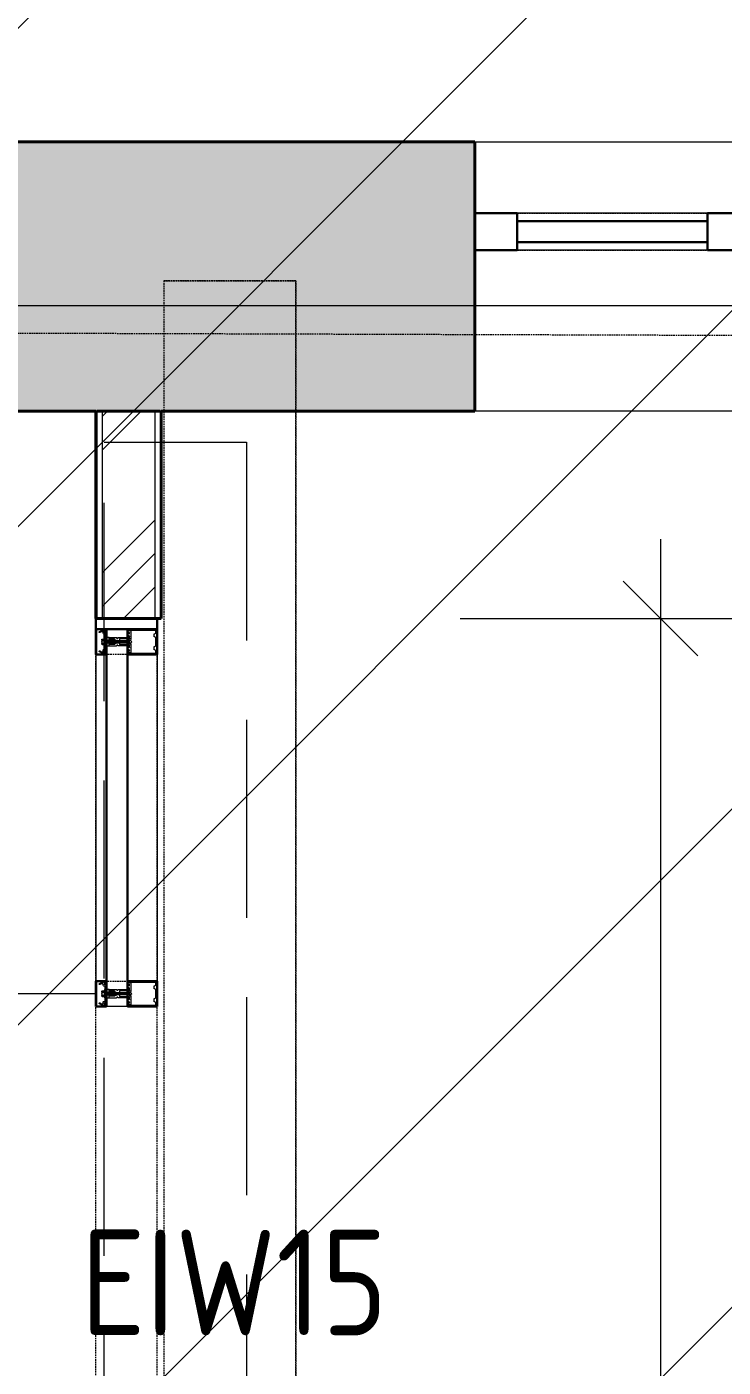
# Model space of a CAD drawing. Header units: millimetres. Extents: x -269164 to 430575, y -569542 to 36130.
# Drawn here: x 200067 to 201385, y -419374 to -416838 of the extents above; entities that cross this region are included whole.
import ezdxf

# ---------------------------------------------------------------- set-up
doc = ezdxf.new("R2010")
doc.units = ezdxf.units.MM
for name, pattern in [('ADSK_Линия сетки', [25, 20, -2.5, 0, -2.5]), ('ADSK_Сверху', [4.5, 3, -1.5]), ('GOST2.303 4', [7, 5, -2, 0])]:
    doc.linetypes.add(name, pattern=pattern)
for name, color, linetype, lineweight in [('Витраж', 7, 'Continuous', 18), ('Двери', 7, 'Continuous', 18), ('Каркас', 7, 'Continuous', 18), ('Марки', 7, 'Continuous', 20), ('Оси', 7, 'Continuous', 9), ('Панели витража', 7, 'Continuous', 18), ('Перекрытие', 7, 'Continuous', 18), ('Размеры', 7, 'Continuous', 9), ('Стены внутренние', 7, 'Continuous', 18), ('Стены наружные', 7, 'Continuous', 18), ('Стены штриховка', 7, 'Continuous', 18), ('Узлы', 7, 'Continuous', 18)]:
    doc.layers.add(name, color=color, linetype=linetype, lineweight=lineweight)
doc.styles.add('GOST Common', font='GOST_Common.ttf', dxfattribs={"width": 0.9, "height": 200})
doc.styles.add('GOST Common_1', font='GOST_Common.ttf', dxfattribs={"width": 0.9, "height": 350})
doc.dimstyles.new('ADSK_Основной_2_мм_Округление_до_1_мм', dxfattribs={"dimscale": 304.8, "dimtxt": 201.142999, "dimasz": 0.463911, "dimexe": 0.492126, "dimexo": 0.492126, "dimgap": 0.098425, "dimtad": 1, "dimdec": 0, "dimdsep": 46, "dimtxsty": 'GOST Common', "dimblk1": 'OBLIQUE', "dimblk2": 'OBLIQUE', "dimsah": 1, "dimcen": 0.09, "dimdle": 0.492126, "dimazin": 2, "dimtfac": 1, "dimtdec": 4, "dimtix": 1, "dimtmove": 0, "dimatfit": 3, "dimfxl": 1, "dimtvp": 1, "dimtolj": 1, "dimtzin": 0, "dimlwd": 20, "dimlwe": 20, "dimarcsym": 2})

# ---------------------------------------------------------------- blocks, each defined once
blk = doc.blocks.new('Прямоугольный импост - 70х20_60мм-1236812-03 План 3-го этажа маркировочный')
at = {"layer": 'Витраж', "color": 253, "linetype": 'ADSK_Сверху', "true_color": 0xaaaaaa}
for p, q in [((0, 35), (-80, 35)), ((0, -35), (0, 35)), ((-80, -35), (0, -35))]:
    blk.add_line(p, q, dxfattribs=at)
blk = doc.blocks.new('Прямоугольный импост - 70х20_60мм-1225113-03 План 3-го этажа маркировочный')
at = {"layer": 'Витраж', "color": 253, "linetype": 'ADSK_Сверху', "true_color": 0xaaaaaa}
for p, q in [((41024.1, 2434.5), (40994.1, 2434.5)), ((41464.1, 2434.5), (41384.1, 2434.5)), ((41464.1, 2364.5), (41464.1, 2434.5)), ((41024.1, 2364.5), (40994.1, 2364.5)), ((41464.1, 2364.5), (41384.1, 2364.5))]:
    blk.add_line(p, q, dxfattribs=at)
blk = doc.blocks.new('Прямоугольный импост - 70х60мм-1236807-03 План 3-го этажа маркировочный')
at = {"layer": 'Витраж', "color": 253, "linetype": 'ADSK_Сверху', "true_color": 0xaaaaaa}
for p, q in [((-30, 35), (30, 35)), ((30, -35), (-30, -35))]:
    blk.add_line(p, q, dxfattribs=at)
blk = doc.blocks.new('Прямоугольный импост - 70х60мм-1225009-03 План 3-го этажа маркировочный')
at = {"layer": 'Витраж', "color": 253, "linetype": 'ADSK_Сверху', "true_color": 0xaaaaaa}
for p, q in [((41024.1, 2434.5), (41024.1, 2364.5)), ((41384.1, 2434.5), (41024.1, 2434.5)), ((41384.1, 2364.5), (41384.1, 2434.5)), ((41384.1, 2364.5), (41024.1, 2364.5))]:
    blk.add_line(p, q, dxfattribs=at)
blk = doc.blocks.new('Прямоугольный импост - Зазор 20х116мм-2336938-03 План 3-го этажа маркировочный')
at = {"layer": 'Витраж', "color": 253, "linetype": 'ADSK_Сверху', "true_color": 0xaaaaaa}
for p, q in [((22014.7, 11930.5), (22014.7, 11954.5)), ((22130.7, 11930.5), (22130.7, 11954.5)), ((22014.7, 10034.5), (22014.7, 10058.5)), ((22130.7, 10034.5), (22130.7, 10058.5))]:
    blk.add_line(p, q, dxfattribs=at)
blk = doc.blocks.new('Системная панель - ADSK_Cтеклопакет_40мм-2336941-03 План 3-го этажа маркировочный')
at = {"layer": 'Панели витража', "color": 253, "linetype": 'ADSK_Сверху', "true_color": 0xaaaaaa}
for p, q in [((-936, 20), (-959.8125, 20)), ((-959.8125, -20), (-959.8125, 20)), ((959.8125, 20), (936, 20)), ((959.8125, 20), (959.8125, -20)), ((-959.8125, -20), (-936, -20)), ((936, -20), (959.8125, -20))]:
    blk.add_line(p, q, dxfattribs=at)
blk = doc.blocks.new('Системная панель - ADSK_Cтеклопакет_40мм-1859002-03 План 3-го этажа маркировочный')
at = {"layer": 'Панели витража', "color": 253, "linetype": 'ADSK_Сверху', "true_color": 0xaaaaaa}
for p, q in [((-309, 20), (-332.8125, 20)), ((-332.8125, -20), (-332.8125, 20)), ((332.8125, 20), (309, 20)), ((332.8125, 20), (332.8125, -20)), ((-332.8125, -20), (-309, -20)), ((309, -20), (332.8125, -20))]:
    blk.add_line(p, q, dxfattribs=at)
blk = doc.blocks.new('Прямоугольный импост - 48х116мм простой-2336940-03 План 3-го этажа маркировочный')
at = {"layer": 'Витраж', "color": 253, "linetype": 'ADSK_Сверху', "true_color": 0xaaaaaa}
for p, q in [((22130.7, 11930.5), (22014.7, 11930.5)), ((22014.7, 10058.5), (22014.7, 11930.5)), ((22130.7, 10058.5), (22130.7, 11930.5)), ((22014.7, 10058.5), (22130.7, 10058.5))]:
    blk.add_line(p, q, dxfattribs=at)
blk = doc.blocks.new('Прямоугольный импост - 48х116мм-1857750-03 План 3-го этажа маркировочный')
at = {"layer": 'Витраж', "color": 253, "linetype": 'ADSK_Сверху', "true_color": 0xaaaaaa}
for p, q in [((-24, 76), (24, 76)), ((24, -40), (-24, -40))]:
    blk.add_line(p, q, dxfattribs=at)
blk = doc.blocks.new('Прямоугольный импост - 48х116мм простой-1856224-03 План 3-го этажа маркировочный')
at = {"layer": 'Витраж', "color": 253, "linetype": 'ADSK_Сверху', "true_color": 0xaaaaaa}
for p, q in [((22130.7, 12596.5), (22014.7, 12596.5)), ((22014.7, 11978.5), (22014.7, 12596.5)), ((22130.7, 11978.5), (22130.7, 12596.5)), ((22014.7, 11978.5), (22130.7, 11978.5))]:
    blk.add_line(p, q, dxfattribs=at)
blk = doc.blocks.new('Системная панель - ADSK_Cтеклопакет_40мм-1857743-03 План 3-го этажа маркировочный')
at = {"layer": 'Панели витража', "color": 253, "linetype": 'ADSK_Сверху', "true_color": 0xaaaaaa}
for p, q in [((11.90625, 20), (-11.90625, 20)), ((-11.90625, -20), (-11.90625, 20)), ((11.90625, 20), (11.90625, -20)), ((-11.90625, -20), (11.90625, -20))]:
    blk.add_line(p, q, dxfattribs=at)
blk = doc.blocks.new('Прямоугольный импост - Зазор 20х116мм-1859007-03 План 3-го этажа маркировочный')
at = {"layer": 'Витраж', "color": 253, "linetype": 'ADSK_Сверху', "true_color": 0xaaaaaa}
for p, q in [((22014.7, 12596.5), (22014.7, 12620.5)), ((22130.7, 12596.5), (22130.7, 12620.5)), ((22014.7, 11954.5), (22014.7, 11978.5)), ((22130.7, 11954.5), (22130.7, 11978.5))]:
    blk.add_line(p, q, dxfattribs=at)
blk = doc.blocks.new('Прямоугольный импост - 48х116мм-V4-03 План 3-го этажа маркировочный')
at = {"layer": 'Витраж', "color": 253, "linetype": 'ADSK_Сверху', "true_color": 0xaaaaaa}
for p, q in [((-24, 76), (24, 76)), ((24, 76), (24, 20)), ((24, -20), (24, -40)), ((24, -40), (-24, -40))]:
    blk.add_line(p, q, dxfattribs=at)
blk = doc.blocks.new('Прямоугольный импост - Зазор 20х116мм-1858187-03 План 3-го этажа маркировочный')
at = {"layer": 'Витраж', "color": 253, "linetype": 'ADSK_Сверху', "true_color": 0xaaaaaa}
for p, q in [((22034.7, 12644.5), (22014.7, 12644.5)), ((22014.7, 12620.5), (22014.7, 12644.5)), ((22130.7, 12644.5), (22074.7, 12644.5)), ((22130.7, 12620.5), (22130.7, 12644.5))]:
    blk.add_line(p, q, dxfattribs=at)
blk = doc.blocks.new('Прямоугольный импост - Зазор 20х116мм-1854068-03 План 3-го этажа маркировочный')
at = {"layer": 'Витраж', "color": 253, "linetype": 'ADSK_Сверху', "true_color": 0xaaaaaa}
for p, q in [((-20, 76), (0, 76)), ((0, 76), (0, -40)), ((0, -40), (-20, -40))]:
    blk.add_line(p, q, dxfattribs=at)
blk = doc.blocks.new('Системная панель - _AR_Стекло_40мм_привязка по центру-V59-03 План 3-го этажа маркировочный')
at = {"layer": 'Панели витража', "lineweight": 30}
for p, q in [((180, 20), (-180, 20)), ((-180, 20), (-180, -20)), ((180, -20), (180, 20)), ((-180, -20), (180, -20))]:
    blk.add_line(p, q, dxfattribs=at)
blk = doc.blocks.new('Прямоугольный импост - 70х40_60мм-V41-03 План 3-го этажа маркировочный')
at = {"layer": 'Витраж'}
for p, q in [((3738.5, 27378.6), (3738.5, 27738.6)), ((3808.5, 27378.6), (3808.5, 27738.6))]:
    blk.add_line(p, q, dxfattribs=at)
blk = doc.blocks.new('Прямоугольный импост - 70х20_60мм-V61-03 План 3-го этажа маркировочный')
at = {"layer": 'Витраж', "lineweight": 30}
for p, q in [((0, 35), (-80, 35)), ((-80, 35), (-80, -35)), ((0, -35), (0, 35)), ((-80, -35), (0, -35))]:
    blk.add_line(p, q, dxfattribs=at)
blk = doc.blocks.new('Прямоугольный импост - 70х60мм-V63-03 План 3-го этажа маркировочный')
at = {"layer": 'Витраж', "lineweight": 30}
for p, q in [((-30, 35), (30, 35)), ((-30, -35), (-30, 35)), ((30, 35), (30, -35)), ((30, -35), (-30, -35))]:
    blk.add_line(p, q, dxfattribs=at)
blk = doc.blocks.new('Системная панель - ADSK_Cтеклопакет_40мм-1856746-03 План 3-го этажа маркировочный')
at = {"layer": 'Панели витража', "lineweight": 30}
for p, q in [((332.8125, 20), (-332.8125, 20)), ((-332.8125, 20), (-332.8125, -20)), ((332.8125, -20), (332.8125, 20)), ((-332.8125, -20), (332.8125, -20))]:
    blk.add_line(p, q, dxfattribs=at)
blk = doc.blocks.new('Прямоугольный импост - 48х116мм-2336939-03 План 3-го этажа маркировочный')
at = {"layer": 'Витраж'}
for p, q in [((22014.7, 12596.5), (22014.7, 11978.5)), ((22130.7, 12596.5), (22130.7, 11978.5)), ((22074.7, 11930.5), (22034.7, 11930.5))]:
    blk.add_line(p, q, dxfattribs=at)
blk = doc.blocks.new('Прямоугольный импост - Зазор 20х116мм-1839981-03 План 3-го этажа маркировочный')
at = {"layer": 'Витраж', "lineweight": 30}
for p, q in [((-20, 76), (0, 76)), ((-20, -40), (-20, 76)), ((0, 76), (0, -40)), ((0, -40), (-20, -40))]:
    blk.add_line(p, q, dxfattribs=at)
blk = doc.blocks.new('Прямоугольный импост - 48х116-1503859-03 План 3-го этажа маркировочный')
at = {"layer": 'Узлы'}
for p, q in [((-24, 76.5), (-24, 20.5)), ((24, 76.5), (-24, 76.5)), ((24, 20.5), (24, 76.5)), ((-21.5, 23), (-21.5, 74)), ((-21.5, 74), (-16.6, 74)), ((-15.1, 72.4), (-15.1, 70.9)), ((-15.1, 70.9), (-9.2, 70.9)), ((-9.2, 70.9), (-9.2, 72.4)), ((-7.6, 74), (7.6, 74)), ((9.2, 72.4), (9.2, 70.9)), ((9.2, 70.9), (15.1, 70.9)), ((15.1, 70.9), (15.1, 72.4)), ((16.6, 74), (21.5, 74)), ((21.5, 74), (21.5, 23)), ((-21, 26.1), (-21, 23)), ((-4.1, 26.8), (-20.2, 26.8)), ((20.2, 26.8), (4.1, 26.8)), ((21, 23), (21, 26.1)), ((-24, 20.5), (-18.1, 20.5)), ((-21, 23), (-21.5, 23)), ((-17.2, 24.3), (-15.8, 24.3)), ((-15, 20.5), (-11.8, 20.5)), ((-11, 21.3), (-11, 23.5)), ((-10.5, 24.3), (-10.5, 22.4)), ((-10.2, 24.3), (-5.9, 24.3)), ((-9.7, 21.7), (-8, 21.7)), ((-8, 21.7), (-8, 2.5)), ((-8, -14.1), (-8, 0)), ((-7.7, 2.2), (-6.7, 2.2)), ((-6.7, 0.3), (-7.7, 0.3)), ((-6.4, 2), (-6.4, 0.6)), ((-5.4, 5.1), (-5.4, 22.8)), ((-3.5, 5.1), (-5.4, 5.1)), ((-5.1, 23.5), (-5.1, 21.3)), ((-4.3, 20.5), (-0.8, 20.5)), ((-2.6, 23.8), (-2.6, 25.3)), ((2.6, 23.8), (-2.6, 23.8)), ((-2.5, -1.3), (-1.1, 4.3)), ((-0.8, 20.5), (0, 21.3)), ((0, 21.3), (0.8, 20.5)), ((0.8, 20.5), (4.3, 20.5)), ((1.1, 4.3), (2.5, -1.3)), ((2.6, 25.3), (2.6, 23.8)), ((5.4, 5.1), (3.5, 5.1)), ((5.1, 21.3), (5.1, 23.5)), ((5.4, 22.8), (5.4, 5.1)), ((5.9, 24.3), (10.2, 24.3)), ((6.4, 0.6), (6.4, 2)), ((6.7, 2.2), (7.7, 2.2)), ((7.7, 0.3), (6.7, 0.3)), ((8, 2.5), (8, 21.7)), ((8, 21.7), (9.7, 21.7)), ((8, -14.1), (8, 0)), ((10.5, 22.4), (10.5, 24.3)), ((11, 23.5), (11, 21.3)), ((11.8, 20.5), (15, 20.5)), ((15.8, 24.3), (17.2, 24.3)), ((18.1, 20.5), (24, 20.5)), ((21.5, 23), (21, 23)), ((-24, -20), (-24, -24.7)), ((-21.4, -19.5), (-23.5, -19.5)), ((-18.3, -23.3), (-20.5, -23.3)), ((-5.7, -19.5), (-17.4, -19.5)), ((-14.5, -24), (-14.5, -22)), ((-14.5, -22), (-8.3, -22)), ((-8.3, -22), (-7.6, -22.7)), ((-6.9, -14.1), (-8, -14.1)), ((-0.4, -22.7), (-7.6, -22.7)), ((-6.9, -14.1), (-6.6, -14.5)), ((-6.6, -14.5), (-6.2, -14.1)), ((-6.2, -14.1), (-4.3, -14.1)), ((-5.3, -19.1), (-5.7, -19.5)), ((-5, -19.5), (-5.3, -19.1)), ((5, -19.5), (-5, -19.5)), ((-2.4, -0.9), (-4.9, -3.8)), ((-4.9, -3.8), (-4.9, -14.1)), ((-4.9, -3.8), (4.9, -3.8)), ((-4.3, -14.1), (-3.9, -14.5)), ((-3.9, -14.5), (-3.6, -14.1)), ((-3.6, -14.1), (-2.5, -14.1)), ((-2.5, -14.1), (-2.5, -1.1)), ((2.4, -0.9), (-2.4, -0.9)), ((-0.4, -22.7), (0, -22.3)), ((0, -22.3), (0.4, -22.7)), ((7.6, -22.7), (0.4, -22.7)), ((4.9, -3.8), (2.4, -0.9)), ((2.5, -1.3), (2.5, -14.1)), ((2.5, -14.1), (3.6, -14.1)), ((3.6, -14.1), (3.9, -14.5)), ((3.9, -14.5), (4.3, -14.1)), ((4.3, -14.1), (6.2, -14.1)), ((4.9, -3.8), (4.9, -14.1)), ((5.3, -19.1), (5, -19.5)), ((5.7, -19.5), (5.3, -19.1)), ((17.4, -19.5), (5.7, -19.5)), ((6.2, -14.1), (6.6, -14.5)), ((6.6, -14.5), (6.9, -14.1)), ((8, -14.1), (6.9, -14.1)), ((7.6, -22.7), (8.3, -22)), ((8.3, -22), (14.5, -22)), ((14.5, -22), (14.5, -24)), ((17, -22), (17, -21.8)), ((20.5, -23.3), (18.3, -23.3)), ((23.5, -19.5), (21.4, -19.5)), ((21.8, -21.8), (21.8, -22)), ((24, -24.7), (24, -20)), ((-24, -27.3), (-24, -39.5)), ((-24, -39.5), (24, -39.5)), ((-23.2, -25.5), (-22.2, -25.5)), ((-22.7, -38.2), (-22.7, -27.8)), ((-22.7, -27.8), (-22, -27.8)), ((-7.4, -38.2), (-22.7, -38.2)), ((-22, -25.7), (-22.5, -25.7)), ((-21.8, -28), (-19.1, -32.6)), ((-18.9, -28.9), (-18.9, -25.5)), ((-18.9, -25.5), (-16, -25.5)), ((-17.4, -31.6), (-18.9, -28.9)), ((0, -38), (-7.4, -38.2)), ((15.9, -38.2), (0, -38)), ((22.7, -38.2), (15.9, -38.2)), ((16, -25.5), (18.9, -25.5)), ((18.9, -28.9), (17.4, -31.6)), ((18.9, -25.5), (18.9, -28.9)), ((19.1, -32.6), (21.8, -28)), ((22.5, -25.7), (22, -25.7)), ((22, -27.8), (22.7, -27.8)), ((22.2, -25.5), (23.2, -25.5)), ((22.7, -27.8), (22.7, -38.2)), ((24, -39.5), (24, -27.3))]:
    blk.add_line(p, q, dxfattribs=at)
at = {"layer": 'Узлы', "lineweight": 9}
for p, q in [((0, 28.9), (-2.4, 26.5)), ((-2.4, 26.5), (-2.4, -0.9)), ((2.4, 26.5), (0, 28.9)), ((2.4, -0.9), (2.4, 26.5)), ((-8, -19.5), (-8, -14.1)), ((-6.3, -23.7), (-6.3, -22.7)), ((6.4, -23.7), (-6.3, -23.7)), ((-5.2, -27.2), (-5.2, -23.7)), ((-2.6, -27.2), (-2.6, -23.7)), ((-2.5, -14.1), (-2.5, -19.5)), ((2.5, -14.1), (2.5, -19.5)), ((2.6, -27.2), (2.6, -23.7)), ((5.2, -27.2), (5.2, -23.7)), ((6.4, -22.7), (6.4, -23.7)), ((8, -14.1), (8, -19.5)), ((-5.1, -27.3), (5.1, -27.3)), ((3.9, -28.1), (-3.9, -28.1))]:
    blk.add_line(p, q, dxfattribs=at)
at = {"layer": 'Узлы'}
for centre, radius, start, end in [((-16.6, 72.4), 1.52, 0, 90), ((-7.6, 72.4), 1.52, 90, 180), ((7.6, 72.4), 1.52, 0, 90), ((16.6, 72.4), 1.52, 90, 180), ((-20.2, 26.1), 0.762, 90, 180), ((-4.1, 25.3), 1.52, 360, 90), ((4.1, 25.3), 1.52, 90, 180), ((20.2, 26.1), 0.762, 0, 90), ((-17.2, 23), 1.27, 90, 180), ((-16.2, 22.8), 2.29, 180, 225.1897), ((-18.1, 20.9), 0.381, 270, 45.1897), ((-15.8, 23), 1.27, 0, 90), ((-15, 20.9), 0.381, 134.8103, 270), ((-16.9, 22.8), 2.29, 314.8103, 0), ((-11.8, 21.3), 0.762, 270, 0), ((-10.2, 23.5), 0.762, 90, 180), ((-9.7, 22.4), 0.762, 180, 270), ((-7.7, 2.5), 0.254, 180, 270), ((-7.7, 0), 0.254, 90, 180), ((-6.9, 22.8), 1.52, 360, 90), ((-6.7, 2), 0.254, 360, 90), ((-6.7, 0.6), 0.254, 270, 360), ((-5.9, 23.5), 0.762, 0, 90), ((-4.3, 21.3), 0.762, 180, 270), ((0, 4), 3.63, 17.5064, 162.4936), ((0, 4), 1.09, 15, 165), ((4.3, 21.3), 0.762, 270, 0), ((5.9, 23.5), 0.762, 90, 180), ((6.9, 22.8), 1.52, 90, 180), ((6.7, 2), 0.254, 90, 180), ((6.7, 0.6), 0.254, 180, 270), ((7.7, 2.5), 0.254, 270, 0), ((7.7, 0), 0.254, 0, 90), ((9.7, 22.4), 0.762, 270, 0), ((10.2, 23.5), 0.762, 0, 90), ((11.8, 21.3), 0.762, 180, 270), ((15.8, 23), 1.27, 90, 180), ((16.9, 22.8), 2.29, 180, 225.1897), ((15, 20.9), 0.381, 270, 45.1897), ((17.2, 23), 1.27, 0, 90), ((18.1, 20.9), 0.381, 134.8103, 270), ((16.2, 22.8), 2.29, 314.8103, 0), ((-23.5, -20), 0.508, 90, 180), ((-23.2, -24.7), 0.762, 180, 270), ((-19.5, -21.8), 2.29, 134.8103, 180), ((-20.5, -22), 1.27, 180, 270), ((-21.4, -19.9), 0.381, 314.8103, 90), ((-18.3, -22), 1.27, 270, 0), ((-17.4, -19.9), 0.381, 90, 225.1897), ((-19.3, -21.8), 2.29, 0, 45.1897), ((-16, -24), 1.52, 270, 0), ((16, -24), 1.52, 180, 270), ((19.3, -21.8), 2.29, 134.8103, 180), ((18.3, -22), 1.27, 180, 270), ((17.4, -19.9), 0.381, 314.8103, 90), ((20.5, -22), 1.27, 270, 0), ((21.4, -19.9), 0.381, 90, 225.1897), ((19.5, -21.8), 2.29, 0, 45.1897), ((23.2, -24.7), 0.762, 270, 0), ((23.5, -20), 0.508, 0, 90), ((-22.5, -27.3), 1.52, 90, 180), ((-22.2, -26.8), 1.27, 288.6629, 90), ((-22, -26.8), 1.02, 270, 90), ((-18.3, -32.1), 1.02, 210, 30), ((18.3, -32.1), 1.02, 150, 330), ((22.2, -26.8), 1.27, 90, 251.3371), ((22, -26.8), 1.02, 90, 270), ((22.5, -27.3), 1.52, 360, 90)]:
    blk.add_arc(centre, radius, start, end, dxfattribs=at)
at = {"layer": 'Узлы', "lineweight": 9}
for centre, radius, start, end in [((-3.9, -26.7), 1.38, 200.9416, 339.0732), ((0, -23.9), 4.19, 234.2873, 305.7127), ((3.9, -26.7), 1.38, 200.9416, 339.0732)]:
    blk.add_arc(centre, radius, start, end, dxfattribs=at)
blk = doc.blocks.new('Прямоугольный импост - 48х116мм-1856723-03 План 3-го этажа маркировочный')
at = {"layer": 'Витраж', "lineweight": 30}
for p, q in [((-24, 20), (-24, 76)), ((-24, 76), (24, 76)), ((24, 76), (24, 20)), ((-0.1875, 20), (-24, 20)), ((-0.1875, -20), (-0.1875, 20)), ((24, 20), (0.1875, 20)), ((0.1875, 20), (0.1875, -20)), ((-24, -40), (-24, -20)), ((-24, -20), (-0.1875, -20)), ((0.1875, -20), (24, -20)), ((24, -20), (24, -40)), ((24, -40), (-24, -40))]:
    blk.add_line(p, q, dxfattribs=at)
blk = doc.blocks.new('Системная панель - ADSK_Cтеклопакет_40мм-1856745-03 План 3-го этажа маркировочный')
at = {"layer": 'Панели витража', "lineweight": 30}
for p, q in [((11.90625, 20), (-11.90625, 20)), ((-11.90625, 20), (-11.90625, -20)), ((11.90625, -20), (11.90625, 20)), ((-11.90625, -20), (11.90625, -20))]:
    blk.add_line(p, q, dxfattribs=at)
blk = doc.blocks.new('Дверь-Витраж-Двойная-Витрина - Дв-6-2336945-03 План 3-го этажа маркировочный')
at = {"layer": 'Двери'}
for p, q in [((-959.8125, 40), (-959.8125, 1095.175)), ((959.8125, 40), (959.8125, 855.55))]:
    blk.add_line(p, q, dxfattribs=at)
for centre, radius, start, end in [((-959.8125, 15.55), 1079.625, 0, 90), ((959.8125, 15.55), 840, 90, 180)]:
    blk.add_arc(centre, radius, start, end, dxfattribs=at)
blk = doc.blocks.new('_Oblique')
at = {"color": 0, "linetype": 'ByBlock', "lineweight": -2}
blk.add_line((-0.5, -0.5), (0.5, 0.5), dxfattribs=at)
blk = doc.blocks.new('*D10017')
at = {"layer": 'Defpoints', "color": 0, "lineweight": 40, "transparency": 16777216}
for p in [(200737.6, -417957.5), (200737.6, -421557.5), (201266.7, -421557.5)]:
    blk.add_point(p, dxfattribs=at)
at = {"layer": 'Размеры', "color": 0, "lineweight": 20, "transparency": 16777216}
for p, q in [((201266.7, -417807.5), (201266.7, -421707.5)), ((200887.6, -417957.5), (201416.7, -417957.5)), ((200887.6, -421557.5), (201416.7, -421557.5))]:
    blk.add_line(p, q, dxfattribs=at)
at = {"layer": 'Размеры', "color": 0, "lineweight": 20, "transparency": 16777216, "xscale": 141.4, "yscale": 141.4, "zscale": 141.4}
for p, rotation in [((201266.7, -417957.5), 90), ((201266.7, -421557.5), 270)]:
    blk.add_blockref('_Oblique', p, dxfattribs=dict(at, rotation=rotation))
at = {"layer": 'Размеры', "color": 0, "lineweight": 20, "transparency": 16777216, "insert": (201136.7, -419757.5), "char_height": 200, "width": 605.475, "attachment_point": 5, "rotation": 90, "style": 'GOST Common'}
blk.add_mtext('\\A1;3600', dxfattribs=at)

msp = doc.modelspace()

# ---------------------------------------------------------------- hatches: boundary and pattern name
at = {"lineweight": 13, "true_color": 0x636466}
h = msp.add_hatch(dxfattribs=at)
h.set_pattern_fill('ANSI31', color=251, scale=210)
h.set_pattern_definition([(45, (-1914008.9, -109463.3), (-471.46345, 471.46345), [])])
h.paths.add_polyline_path([(234958.19, -379662.32), (191467.82, -379662.32), (191467.82, -437206.01), (234958.19, -437206.01)])
at = {"layer": 'Стены внутренние', "lineweight": 9}
h = msp.add_hatch(dxfattribs=at)
h.set_pattern_fill('FP_1', color=256, style=0, pattern_type=2)
h.set_pattern_definition([(45, (178182.9, -430621.92), (-179.605, 179.605), []), (45, (178246.4, -430621.92), (0, 359.2102), []), (45, (178119.4, -430621.92), (0, 359.2102), [])])
h.paths.add_polyline_path([(200209.63, -417957.45), (200309.63, -417957.45), (200309.63, -417565.29), (200209.63, -417565.29)])
at = {"layer": 'Стены наружные', "true_color": 0xc0c0c0}
h = msp.add_hatch(color=9, dxfattribs=at)
h.paths.add_polyline_path([(217434.81, -417565.29), (217434.81, -417055.29), (214011.72, -417055.29), (214011.72, -417565.29), (217310.94, -417565.29)])
h.paths.add_polyline_path([(211213.74, -417565.29), (212191.72, -417565.29), (212191.72, -417055.29), (211213.74, -417055.29), (211213.74, -417515.02)])
h.paths.add_polyline_path([(189394.22, -417565.29), (192475.81, -417565.29), (192475.81, -417055.29), (189014.22, -417055.29), (189014.22, -417619.04), (188533.6, -417614.66), (188533.59, -417995), (189394.22, -417999.04)])
h.paths.add_polyline_path([(200570.07, -417565.29), (200915.27, -417565.29), (200915.27, -417055.29), (199941.57, -417055.29), (199941.57, -417565.29)])
h.paths.add_polyline_path([(194295.81, -417565.29), (195329.77, -417565.29), (195329.77, -417055.29), (194295.81, -417055.29), (194295.81, -417395.29)])
h.paths.add_polyline_path([(198121.57, -417565.29), (198121.57, -417055.29), (197149.77, -417055.29), (197149.77, -417565.29), (197519.41, -417565.29)])
h.paths.add_polyline_path([(203754.31, -417565.29), (203754.31, -417055.29), (202735.27, -417055.29), (202735.27, -417565.29)])
h.paths.add_polyline_path([(208679.21, -417565.29), (209393.74, -417565.29), (209393.74, -417055.29), (208361.76, -417055.29), (208361.76, -417565.29)])
h.paths.add_polyline_path([(205574.31, -417565.29), (206541.76, -417565.29), (206541.76, -417055.29), (205574.31, -417055.29), (205574.31, -417424.29)])

# ---------------------------------------------------------------- linework, layer by layer
at = {"layer": 'Каркас', "color": 253, "linetype": 'ADSK_Сверху', "true_color": 0xaaaaaa}
for p, q in [((200576.38, -417318.21), (200326.38, -417318.21)), ((200326.38, -417318.21), (200326.38, -421557.69)), ((200576.38, -417318.21), (200576.38, -421558.35))]:
    msp.add_line(p, q, dxfattribs=at)
at = {"layer": 'Каркас', "color": 253, "linetype": 'ADSK_Сверху', "true_color": 0xb2b2b2}
for p, q in [((200326.38, -417318.21), (200576.38, -417318.21)), ((200326.38, -417318.21), (200326.38, -421557.69)), ((200576.38, -421558.35), (200576.38, -417318.21))]:
    msp.add_line(p, q, dxfattribs=at)
at = {"layer": 'Каркас', "color": 30, "linetype": 'GOST2.303 4', "ltscale": 75, "true_color": 0xf26722}
msp.add_lwpolyline([(200213.17, -417623.95), (200483.17, -417623.95), (200483.17, -421788.69), (200213.17, -421788.69), (200213.17, -417623.95)], dxfattribs=at)
at = {"layer": 'Оси', "linetype": 'ADSK_Линия сетки', "ltscale": 100}
msp.add_line((167096.68, -417365.13), (235324.62, -417365.13), dxfattribs=at)
at = {"layer": 'Перекрытие', "color": 9, "linetype": 'ADSK_Сверху', "true_color": 0xaad4d4}
msp.add_line((197776.38, -417410.22), (208861.96, -417444.29), dxfattribs=at)
at = {"layer": 'Стены внутренние', "lineweight": 40}
for p, q in [((200197.63, -417565.29), (200197.63, -417957.45)), ((200319.63, -417565.29), (200199.63, -417565.29)), ((200321.63, -417957.45), (200321.63, -417565.29)), ((200197.63, -417957.45), (200321.63, -417957.45))]:
    msp.add_line(p, q, dxfattribs=at)
at = {"layer": 'Стены внутренние', "color": 253, "linetype": 'ADSK_Сверху', "true_color": 0xaaaaaa}
for p, q in [((200197.63, -417957.45), (200197.63, -417977.45)), ((200197.63, -417957.45), (200313.63, -417957.45)), ((200313.63, -417977.45), (200313.63, -417957.45))]:
    msp.add_line(p, q, dxfattribs=at)
at = {"layer": 'Стены наружные', "lineweight": 40}
for p, q in [((200915.27, -417055.29), (199941.57, -417055.29)), ((200915.27, -417565.29), (200915.27, -417055.29)), ((199941.57, -417565.29), (200197.63, -417565.29)), ((200321.63, -417565.29), (200915.27, -417565.29))]:
    msp.add_line(p, q, dxfattribs=at)
at = {"layer": 'Стены наружные'}
for p, q in [((200915.27, -417055.29), (202735.27, -417055.29)), ((202735.27, -417565.29), (200915.27, -417565.29))]:
    msp.add_line(p, q, dxfattribs=at)
at = {"layer": 'Стены штриховка'}
for p, q in [((200199.63, -417565.29), (200197.63, -417565.29)), ((200199.63, -417565.29), (200199.63, -417957.45)), ((200209.63, -417565.29), (200209.63, -417957.45)), ((200309.63, -417565.29), (200309.63, -417957.45)), ((200321.63, -417565.29), (200319.63, -417565.29)), ((200319.63, -417565.29), (200319.63, -417957.45))]:
    msp.add_line(p, q, dxfattribs=at)

# ---------------------------------------------------------------- block references
at = {"layer": 'Витраж', "color": 253, "linetype": 'ADSK_Сверху', "true_color": 0xaaaaaa, "rotation": 180}
for name, p in [('Прямоугольный импост - 70х20_60мм-1236812-03 План 3-го этажа маркировочный', (200915.27, -417225.29)), ('Прямоугольный импост - 70х20_60мм-1225113-03 План 3-го этажа маркировочный', (242379.37, -414825.78)), ('Прямоугольный импост - 70х60мм-1225009-03 План 3-го этажа маркировочный', (242379.37, -414825.78))]:
    msp.add_blockref(name, p, dxfattribs=at)
at = {"layer": 'Витраж'}
for name, p, rotation in [('Прямоугольный импост - 70х20_60мм-V61-03 План 3-го этажа маркировочный', (200915.27, -417225.29), 180), ('Прямоугольный импост - 70х40_60мм-V41-03 План 3-го этажа маркировочный', (228733.89, -420998.79), 90.00000000000072)]:
    msp.add_blockref(name, p, dxfattribs=dict(at, rotation=rotation))
at = {"layer": 'Витраж', "color": 253, "linetype": 'ADSK_Сверху', "true_color": 0xaaaaaa, "extrusion": (0, 0, -1)}
for name, p, rotation in [('Прямоугольный импост - 70х60мм-1236807-03 План 3-го этажа маркировочный', (-201385.27, -417225.29), 180), ('Прямоугольный импост - Зазор 20х116мм-1854068-03 План 3-го этажа маркировочный', (-200237.63, -417957.45), 90.00000000000007), ('Прямоугольный импост - 48х116мм-V4-03 План 3-го этажа маркировочный', (-200237.63, -418001.45), 90.00000000000007), ('Прямоугольный импост - 48х116мм-1857750-03 План 3-го этажа маркировочный', (-200237.63, -418667.45), 90.00000000000007)]:
    msp.add_blockref(name, p, dxfattribs=dict(at, rotation=rotation))
at = {"layer": 'Витраж', "extrusion": (0, 0, -1)}
for name, p, rotation in [('Прямоугольный импост - 70х60мм-V63-03 План 3-го этажа маркировочный', (-201385.27, -417225.29), 180), ('Прямоугольный импост - Зазор 20х116мм-1839981-03 План 3-го этажа маркировочный', (-200237.63, -417957.45), 90.00000000000007), ('Прямоугольный импост - 48х116мм-1856723-03 План 3-го этажа маркировочный', (-200237.63, -418001.45), 90.00000000000007), ('Прямоугольный импост - 48х116мм-1856723-03 План 3-го этажа маркировочный', (-200237.63, -418667.45), 90.00000000000007)]:
    msp.add_blockref(name, p, dxfattribs=dict(at, rotation=rotation))
at = {"layer": 'Витраж', "color": 253, "linetype": 'ADSK_Сверху', "true_color": 0xaaaaaa}
for name in ['Прямоугольный импост - Зазор 20х116мм-1858187-03 План 3-го этажа маркировочный', 'Прямоугольный импост - Зазор 20х116мм-1859007-03 План 3-го этажа маркировочный', 'Прямоугольный импост - 48х116мм простой-1856224-03 План 3-го этажа маркировочный', 'Прямоугольный импост - Зазор 20х116мм-2336938-03 План 3-го этажа маркировочный', 'Прямоугольный импост - 48х116мм простой-2336940-03 План 3-го этажа маркировочный']:
    msp.add_blockref(name, (178182.91, -430621.92), dxfattribs=at)
at = {"layer": 'Витраж', "lineweight": 9, "extrusion": (0, 0, -1), "rotation": 90.00000000000007}
for p in [(-200237.13, -418001.45), (-200237.13, -418667.45)]:
    msp.add_blockref('Прямоугольный импост - 48х116-1503859-03 План 3-го этажа маркировочный', p, dxfattribs=at)
at = {"layer": 'Витраж'}
msp.add_blockref('Прямоугольный импост - 48х116мм-2336939-03 План 3-го этажа маркировочный', (178182.91, -430621.92), dxfattribs=at)
at = {"layer": 'Двери', "rotation": 89.99999999999993}
msp.add_blockref('Дверь-Витраж-Двойная-Витрина - Дв-6-2336945-03 План 3-го этажа маркировочный', (200237.63, -419627.45), dxfattribs=at)
at = {"layer": 'Панели витража'}
msp.add_blockref('Системная панель - _AR_Стекло_40мм_привязка по центру-V59-03 План 3-го этажа маркировочный', (201175.27, -417225.29), dxfattribs=at)
at = {"layer": 'Панели витража', "color": 253, "linetype": 'ADSK_Сверху', "true_color": 0xaaaaaa, "rotation": 89.99999999999993}
for name, p in [('Системная панель - ADSK_Cтеклопакет_40мм-1857743-03 План 3-го этажа маркировочный', (200237.63, -417989.36)), ('Системная панель - ADSK_Cтеклопакет_40мм-1859002-03 План 3-го этажа маркировочный', (200237.63, -418334.45)), ('Системная панель - ADSK_Cтеклопакет_40мм-2336941-03 План 3-го этажа маркировочный', (200237.63, -419627.45))]:
    msp.add_blockref(name, p, dxfattribs=at)
at = {"layer": 'Панели витража', "rotation": 89.99999999999993}
for name, p in [('Системная панель - ADSK_Cтеклопакет_40мм-1856745-03 План 3-го этажа маркировочный', (200237.63, -417989.36)), ('Системная панель - ADSK_Cтеклопакет_40мм-1856746-03 План 3-го этажа маркировочный', (200237.63, -418334.45))]:
    msp.add_blockref(name, p, dxfattribs=at)

# ---------------------------------------------------------------- texts
at = {"layer": 'Марки', "lineweight": 9, "insert": (200169.02, -419113.93), "char_height": 200, "width": 735.9491, "attachment_point": 1, "style": 'GOST Common_1'}
msp.add_mtext('EIW15', dxfattribs=at)

# ---------------------------------------------------------------- dimensions: what is measured, and where the dimension line sits
at = {"layer": 'Размеры', "lineweight": 20}
dim = msp.add_linear_dim(base=(201266.65, -421557.45), p1=(200737.63, -417957.45), p2=(200737.63, -421557.45), angle=90, dimstyle='ADSK_Основной_2_мм_Округление_до_1_мм', override={"dimpost": '<>', "dimfxl": 3600}, dxfattribs=at)
dim.commit()
dim.dimension.update_dxf_attribs({"geometry": '*D10017', "text_midpoint": (201136.65, -419757.45)})

doc.saveas('drawing.dxf')
